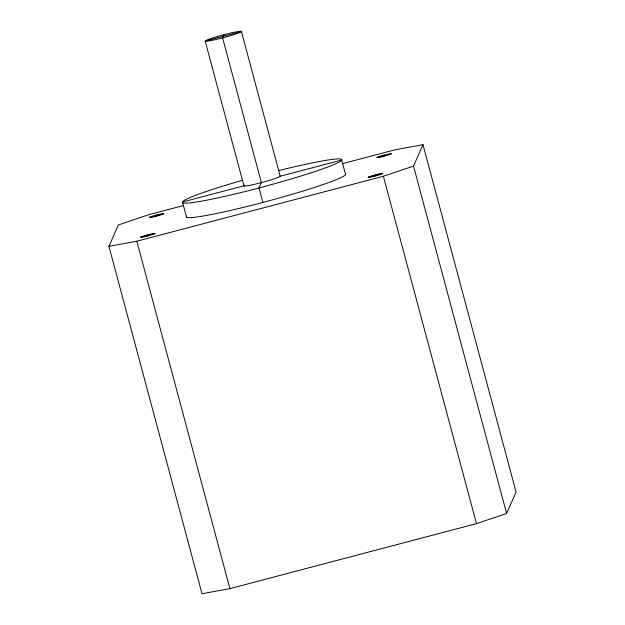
<?xml version="1.0" encoding="UTF-8"?>
<svg xmlns="http://www.w3.org/2000/svg" width="625" height="625" viewBox="0 0 625 625"><rect width="100%" height="100%" fill="white"/><g stroke="black" fill="none" stroke-linecap="round" stroke-linejoin="round"><path stroke-width="0.94" d="M342.398 163.672L395.102 149.781L422.992 144.656L516.078 492.062L506.602 513.477L476.477 523.641L229.898 588.625L202.008 593.75L108.922 246.344L118.398 224.93L148.523 214.766L183.352 205.586M223.992 34.695L222.594 37.844L261.383 182.602L259.008 187.953L262.891 202.43A82.633 5.906 -15 0 0 345.383 174.953L345.766 174.086M147.438 236.023L148 234.766M156.195 216.25L156.758 214.984M186.531 216.047L186.148 216.914A82.633 5.906 -15 0 0 262.891 202.43M375.156 176.016L375.719 174.75M383.914 156.234L384.477 154.977M506.602 513.477L413.508 166.07L422.992 144.656M108.922 246.344L136.812 241.219L383.383 176.234L413.508 166.07M149.227 217.531L163.727 213.703A7.516 0.539 -15 0 0 153.094 216.031A7.516 0.539 -15 0 0 152.609 217.117A7.516 0.539 -15 0 0 163.727 213.703M376.945 157.516L384.195 155.609M140.469 237.305L154.969 233.484A7.516 0.539 -15 0 0 144.336 235.805A7.516 0.539 -15 0 0 143.852 236.898A7.516 0.539 -15 0 0 154.969 233.484M368.188 177.297L382.688 173.469A7.516 0.539 -15 0 0 372.055 175.797A7.516 0.539 -15 0 0 371.57 176.883A7.516 0.539 -15 0 0 382.688 173.469M383.383 176.234L476.477 523.641M345.57 174.516L341.695 160.047L280.211 176.25L241.422 31.492A18.781 1.344 -15 0 0 214.828 37.297A18.781 1.344 -15 0 0 213.625 40.023A18.781 1.344 -15 0 0 241.422 31.492L205.164 41.047L243.945 185.805L182.461 202.008L186.344 216.484M136.812 241.219L229.898 588.625M242.547 180.297A82.633 5.906 -15 0 0 182.656 201.57L182.266 202.445A82.633 5.906 -15 0 0 259.008 187.953A82.633 5.906 -15 0 0 341.5 160.477L341.891 159.609A82.633 5.906 -15 0 0 278.703 170.617M279.773 176A18.781 1.344 -15 0 1 261.383 182.602A18.781 1.344 -15 0 1 244.742 185.234M380.328 157.109A7.516 0.539 -15 0 0 391.445 153.695A7.516 0.539 -15 0 0 380.812 156.016A7.516 0.539 -15 0 0 380.328 157.109"/></g></svg>
